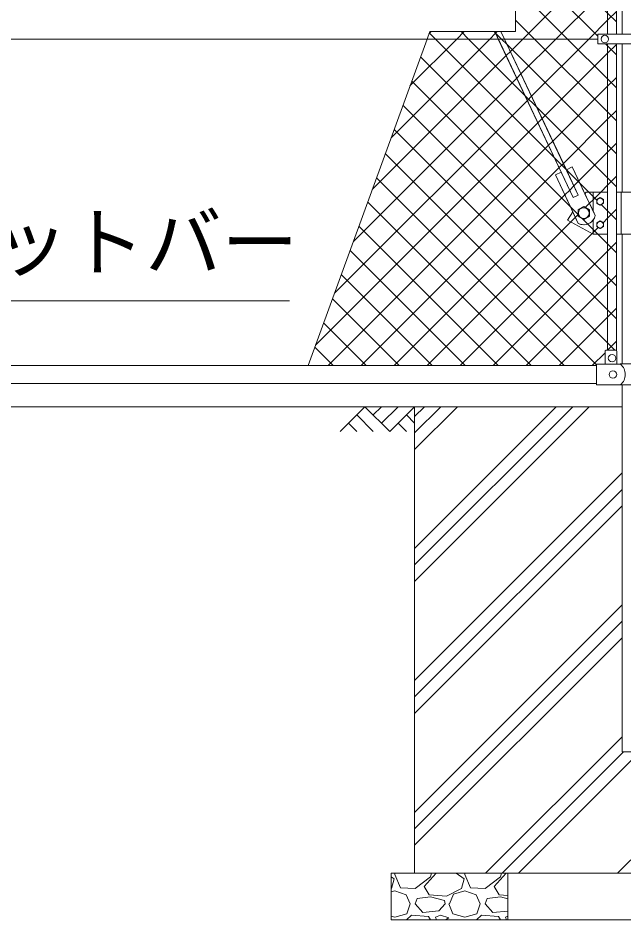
# Model space of a CAD drawing. Units: millimetres, scale not verified. Extents: x -10500 to 10500, y -7425 to 7425.
# Drawn here: x -7934 to -6636, y -3825 to -1892 of the extents above; entities that cross this region are included whole.
import ezdxf
from ezdxf.enums import TextEntityAlignment as Align

# ---------------------------------------------------------------- set-up
doc = ezdxf.new("R2010")
doc.units = ezdxf.units.MM
doc.header["$LTSCALE"] = 30
for name, color, linetype, lineweight in [('0-2_D-STR-TXT', 7, 'Continuous', 9), ('0-3_D-DCR-HCH', 7, 'Continuous', 9), ('0-4_D-STR1', 1, 'Continuous', 9), ('0-5_D-STR4', 7, 'Continuous', 9), ('0-6_D-BGD', 7, 'Continuous', 9), ('0-A_D-STR3', 3, 'Continuous', 9), ('0-B_D-STR2', 7, 'Continuous', 9)]:
    doc.layers.add(name, color=color, linetype=linetype, lineweight=lineweight)
doc.styles.add('ＭＳ ゴシック', font='')
doc.styles.get('ＭＳ ゴシック').set_extended_font_data('MS Gothic')

msp = doc.modelspace()

# ---------------------------------------------------------------- linework, layer by layer
at = {"layer": '0-2_D-STR-TXT'}
msp.add_line((-7352.7, -2498.32), (-8555, -2498.32), dxfattribs=at)
at = {"layer": '0-3_D-DCR-HCH'}
for p, q in [((-7190.64, -2725.05), (-7243.85, -2778.26)), ((-7190.64, -2725.05), (-7137.43, -2778.26)), ((-7172.91, -2742.79), (-7155.17, -2725.05)), ((-7155.17, -2760.52), (-7119.69, -2725.05)), ((-7137.43, -2778.26), (-7084.22, -2725.05)), ((-7084.22, -2816.56), (-6992.7, -2725.05)), ((-7084.22, -3099.41), (-6709.86, -2725.05)), ((-7084.22, -2781.21), (-7028.06, -2725.05)), ((-7084.22, -3064.05), (-6745.22, -2725.05)), ((-7084.22, -2745.85), (-7063.41, -2725.05)), ((-7084.22, -3028.7), (-6780.57, -2725.05)), ((-7208.38, -2742.79), (-7172.74, -2778.26)), ((-7101.96, -2742.79), (-7084.22, -2760.44)), ((-7226.12, -2760.52), (-7208.3, -2778.26)), ((-7119.69, -2760.52), (-7101.87, -2778.26)), ((-7084.22, -3311.54), (-6639.47, -2866.79)), ((-7084.22, -3346.89), (-6639.47, -2902.14)), ((-7084.22, -3382.25), (-6639.47, -2937.5)), ((-7084.22, -3594.38), (-6639.47, -3149.63)), ((-7084.22, -3629.74), (-6639.47, -3184.99)), ((-7084.22, -3665.09), (-6639.47, -3220.34)), ((-6649.2, -3725.05), (-6134.22, -3210.07)), ((-6932.04, -3725.05), (-6639.47, -3432.47)), ((-6896.69, -3725.05), (-6636.69, -3465.05)), ((-6861.33, -3725.05), (-6601.33, -3465.05)), ((-7126.44, -3725.05), (-7126.57, -3727.79)), ((-7126.57, -3727.79), (-7114.57, -3756.29)), ((-7063.57, -3753.29), (-7038.15, -3725.05)), ((-7050.07, -3732.29), (-7047.75, -3725.05)), ((-6995.03, -3725.05), (-6978.07, -3736.79)), ((-6976.44, -3725.05), (-6976.57, -3727.79)), ((-6976.57, -3727.79), (-6964.57, -3756.29)), ((-6913.57, -3753.29), (-6888.15, -3725.05)), ((-6900.07, -3732.29), (-6897.75, -3725.05)), ((-7134.22, -3732.53), (-7128.07, -3736.79)), ((-7128.07, -3736.79), (-7134.07, -3757.79)), ((-7083.07, -3757.79), (-7050.07, -3732.29)), ((-6978.07, -3736.79), (-6984.07, -3757.79)), ((-6933.07, -3757.79), (-6900.07, -3732.29)), ((-7134.07, -3757.79), (-7134.22, -3757.87)), ((-7134.22, -3764.68), (-7126.57, -3762.29)), ((-7126.57, -3762.29), (-7102.57, -3771.29)), ((-7114.57, -3756.29), (-7083.07, -3757.79)), ((-7053.07, -3771.29), (-7063.57, -3753.29)), ((-6984.07, -3757.79), (-7015.57, -3774.29)), ((-7000.57, -3769.79), (-6976.57, -3762.29)), ((-6976.57, -3762.29), (-6952.57, -3771.29)), ((-6964.57, -3756.29), (-6933.07, -3757.79)), ((-6903.07, -3771.29), (-6913.57, -3753.29)), ((-7102.57, -3771.29), (-7093.57, -3790.79)), ((-7083.07, -3790.79), (-7078.57, -3778.79)), ((-7050.07, -3775.79), (-7078.57, -3778.79)), ((-7015.57, -3774.29), (-7053.07, -3771.29)), ((-7020.07, -3783.29), (-7050.07, -3775.79)), ((-7018.57, -3790.79), (-7020.07, -3783.29)), ((-7009.57, -3790.79), (-7000.57, -3769.79)), ((-6952.57, -3771.29), (-6943.57, -3790.79)), ((-6933.07, -3790.79), (-6928.57, -3778.79)), ((-6900.07, -3775.79), (-6928.57, -3778.79)), ((-6884.22, -3772.8), (-6903.07, -3771.29)), ((-6884.22, -3779.75), (-6900.07, -3775.79)), ((-7101.07, -3811.79), (-7093.57, -3790.79)), ((-7066.57, -3808.79), (-7083.07, -3790.79)), ((-7032.07, -3805.79), (-7066.57, -3808.79)), ((-7018.57, -3790.79), (-7032.07, -3805.79)), ((-7011.07, -3790.79), (-7002.07, -3811.79)), ((-6951.07, -3811.79), (-6943.57, -3790.79)), ((-6916.57, -3808.79), (-6933.07, -3790.79)), ((-6884.22, -3805.98), (-6916.57, -3808.79)), ((-7134.22, -3817.04), (-7126.57, -3819.29)), ((-7126.57, -3819.29), (-7101.07, -3811.79)), ((-7090.57, -3814.79), (-7101.8, -3825.05)), ((-7054.57, -3817.79), (-7090.57, -3814.79)), ((-7050.13, -3825.05), (-7054.57, -3817.79)), ((-7029.07, -3814.79), (-7039.57, -3819.29)), ((-7039.57, -3819.29), (-7037.26, -3825.05)), ((-7011.07, -3820.79), (-7029.07, -3814.79)), ((-7018.16, -3825.05), (-7011.07, -3820.79)), ((-7002.07, -3811.79), (-6976.57, -3819.29)), ((-6976.57, -3819.29), (-6951.07, -3811.79)), ((-6940.57, -3814.79), (-6951.8, -3825.05)), ((-6904.57, -3817.79), (-6940.57, -3814.79)), ((-6900.13, -3825.05), (-6904.57, -3817.79)), ((-6884.22, -3817), (-6889.57, -3819.29)), ((-6889.57, -3819.29), (-6887.26, -3825.05))]:
    msp.add_line(p, q, dxfattribs=at)
for points in [[(-6578.97, -3465.05), (-6639.47, -3465.05), (-6639.47, -2725.05), (-7084.22, -2725.05), (-7084.22, -3725.05), (-6134.22, -3725.05), (-6134.22, -2725.05), (-6578.97, -2725.05)], [(-7134.22, -3725.05), (-7134.22, -3825.05), (-6884.22, -3825.05), (-6884.22, -3725.05)]]:
    msp.add_lwpolyline(points, close=True, dxfattribs=at)
at = {"layer": '0-4_D-STR1'}
for p, q in [((-6639.47, -1926.75), (-6639.47, -1210.55)), ((-6639.47, -2265.05), (-6639.47, -1947.35)), ((-6639.47, -2633.45), (-6639.47, -2355.05)), ((-8524.22, -2636.95), (-6694.22, -2636.95)), ((-8524.22, -2675.05), (-6694.22, -2675.05))]:
    msp.add_line(p, q, dxfattribs=at)
msp.add_lwpolyline([(-6578.97, -3465.05), (-6639.47, -3465.05), (-6639.47, -2678.45)], dxfattribs=at)
at = {"layer": '0-5_D-STR4'}
for p, q in [((-6639.47, -2725.05), (-7084.22, -2725.05)), ((-7084.22, -2725.05), (-7084.22, -3725.05)), ((-7134.22, -3725.05), (-6084.22, -3725.05)), ((-7134.22, -3725.05), (-7134.22, -3825.05)), ((-7134.22, -3825.05), (-6084.22, -3825.05))]:
    msp.add_line(p, q, dxfattribs=at)
at = {"layer": '0-6_D-BGD'}
msp.add_line((-7084.22, -2725.05), (-8134.22, -2725.05), dxfattribs=at)
at = {"layer": '0-A_D-STR3'}
for p, q in [((-6670.72, -1926.75), (-6670.72, -1210.55)), ((-6651.72, -1926.75), (-6651.72, -1210.55)), ((-6912.5, -1920.96), (-6744.3, -2276.46)), ((-6899.23, -1920.96), (-6733.45, -2271.33)), ((-6691.72, -1926.75), (-6526.72, -1926.75)), ((-6691.72, -1926.75), (-6691.72, -1947.35)), ((-6691.72, -1937.05), (-8527.22, -1937.05)), ((-6691.72, -1947.35), (-6526.72, -1947.35)), ((-6670.72, -2603.95), (-6670.72, -1947.35)), ((-6651.72, -2604.63), (-6651.72, -1947.35)), ((-6782.62, -2228.21), (-6769.96, -2222.22)), ((-6759.11, -2217.09), (-6746.46, -2211.1)), ((-6697.27, -2315.05), (-6746.46, -2211.1)), ((-6733.43, -2332.16), (-6782.62, -2228.21)), ((-6744.3, -2276.46), (-6733.45, -2271.33)), ((-6701.77, -2265.05), (-6701.77, -2305.56)), ((-6576.67, -2265.05), (-6651.72, -2265.05)), ((-6641.77, -2265.05), (-6641.77, -2355.05)), ((-6701.77, -2325.05), (-6701.77, -2355.05)), ((-6701.77, -2355.05), (-6670.72, -2355.05)), ((-6651.72, -2355.05), (-6576.67, -2355.05)), ((-6676.22, -2633.95), (-6676.22, -2605.95)), ((-6653.22, -2603.95), (-6674.22, -2603.95)), ((-6651.22, -2633.95), (-6651.22, -2605.95)), ((-6694.22, -2633.95), (-6643.02, -2633.95)), ((-6694.22, -2677.95), (-6694.22, -2633.95)), ((-6643.02, -2633.45), (-6644.02, -2633.95)), ((-6643.02, -2633.45), (-6575.42, -2633.45)), ((-6694.22, -2677.95), (-6643.02, -2677.95)), ((-6643.02, -2678.45), (-6644.02, -2677.95))]:
    msp.add_line(p, q, dxfattribs=at)
for points in [[(-6670.72, -2265.05), (-6716.77, -2265.05), (-6719.2, -2268.7)], [(-6745.09, -2307.53), (-6756.77, -2325.05), (-6701.77, -2355.05)], [(-6643.02, -2678.45), (-6575.42, -2678.45), (-6574.42, -2677.95)]]:
    msp.add_lwpolyline(points, dxfattribs=at)
for points in [[(-6686.77, -2276.95), (-6679.75, -2281), (-6679.75, -2289.1), (-6686.77, -2293.15), (-6693.78, -2289.1), (-6693.78, -2281)], [(-6721.77, -2296.19), (-6709.77, -2303.12), (-6709.77, -2316.98), (-6721.77, -2323.91), (-6733.77, -2316.98), (-6733.77, -2303.12)], [(-6686.77, -2343.15), (-6679.75, -2339.1), (-6679.75, -2331), (-6686.77, -2326.95), (-6693.78, -2331), (-6693.78, -2339.1)]]:
    msp.add_lwpolyline(points, close=True, dxfattribs=at)
for centre, radius in [((-6676.72, -1937.05), 8), ((-6686.77, -2285.05), 7.03), ((-6721.77, -2310.05), 11.5), ((-6686.77, -2335.05), 7.03), ((-6661.22, -2620.95), 8), ((-6659.22, -2655.95), 8)]:
    msp.add_circle(centre, radius, dxfattribs=at)
for centre, radius, start, end in [((-6721.77, -2310.05), 25, 242.19074, 348.45095), ((-6674.22, -2605.95), 2, 90, 180), ((-6653.22, -2605.95), 2, 0, 90), ((-6661.6, -2655.95), 28.8, 310.19176, 49.80824)]:
    msp.add_arc(centre, radius, start, end, dxfattribs=at)
at = {"layer": '0-B_D-STR2'}
for p, q in [((-6691.72, -1930.93), (-6867.75, -1754.91)), ((-6852.49, -1937.05), (-6670.72, -1755.27)), ((-6756.31, -1937.05), (-6867.75, -1825.62)), ((-6781.78, -1937.05), (-6670.72, -1825.98)), ((-6670.72, -1896.69), (-6651.72, -1877.69)), ((-6827.02, -1937.05), (-6867.75, -1896.33)), ((-6711.07, -1937.05), (-6670.72, -1896.69)), ((-7053.71, -1926.13), (-7048.54, -1920.96)), ((-6879.05, -1963.6), (-6852.49, -1937.05)), ((-6856.34, -2011.6), (-6781.78, -1937.05)), ((-6833.63, -2059.6), (-6711.07, -1937.05)), ((-6670.72, -2093.35), (-6827.02, -1937.05)), ((-6670.72, -2022.64), (-6756.31, -1937.05)), ((-6888.06, -1972.62), (-6879.05, -1963.6)), ((-7175.1, -2259.65), (-6888.06, -1972.62)), ((-7215.56, -2370.83), (-6865.35, -2020.62)), ((-6670.72, -2446.91), (-7090.47, -2027.15)), ((-6865.35, -2020.62), (-6856.34, -2011.6)), ((-6670.72, -2038.12), (-6651.72, -2019.12)), ((-6651.72, -2041.64), (-6670.72, -2022.64)), ((-6788.21, -2155.6), (-6670.72, -2038.12)), ((-6842.64, -2068.61), (-6833.63, -2059.6)), ((-7256.03, -2482), (-6842.64, -2068.61)), ((-6670.72, -2517.62), (-7109.34, -2078.99)), ((-6670.72, -2108.83), (-6651.72, -2089.83)), ((-6651.72, -2112.35), (-6670.72, -2093.35)), ((-6765.49, -2203.6), (-6670.72, -2108.83)), ((-7269.55, -2636.95), (-6797.22, -2164.61)), ((-6797.22, -2164.61), (-6788.21, -2155.6)), ((-6694.22, -2635.54), (-7147.08, -2182.68)), ((-6774.51, -2212.61), (-6765.49, -2203.6)), ((-7198.84, -2636.95), (-6774.51, -2212.61)), ((-6763.52, -2636.95), (-7165.95, -2234.52)), ((-6689.82, -2278.71), (-6690.73, -2279.24)), ((-6682.81, -2279.24), (-6683.71, -2278.71)), ((-6834.23, -2636.95), (-7184.82, -2286.36)), ((-6693.78, -2284.53), (-6693.78, -2285.57)), ((-6690.73, -2290.86), (-6689.82, -2291.39)), ((-6683.71, -2291.39), (-6682.81, -2290.86)), ((-6679.75, -2285.57), (-6679.75, -2284.53)), ((-6904.94, -2636.95), (-7203.69, -2338.2)), ((-6713.42, -2333.5), (-6724.71, -2322.21)), ((-6693.78, -2334.53), (-6693.78, -2335.57)), ((-6689.82, -2328.71), (-6690.73, -2329.24)), ((-6682.81, -2329.24), (-6683.71, -2328.71)), ((-6679.75, -2335.57), (-6679.75, -2334.53)), ((-6690.73, -2340.86), (-6689.82, -2341.39)), ((-6683.71, -2341.39), (-6682.81, -2340.86)), ((-6670.72, -2391.67), (-6651.72, -2372.67)), ((-6975.65, -2636.95), (-7222.56, -2390.04)), ((-6916, -2636.95), (-6670.72, -2391.67)), ((-7046.36, -2636.95), (-7241.43, -2441.89)), ((-6670.72, -2462.38), (-6651.72, -2443.38)), ((-6651.72, -2465.91), (-6670.72, -2446.91)), ((-6845.29, -2636.95), (-6670.72, -2462.38)), ((-7117.07, -2636.95), (-7260.29, -2493.73)), ((-6670.72, -2533.09), (-6651.72, -2514.09)), ((-6651.72, -2536.62), (-6670.72, -2517.62)), ((-7187.78, -2636.95), (-7279.16, -2545.57)), ((-6774.58, -2636.95), (-6670.72, -2533.09)), ((-7258.5, -2636.95), (-7298.03, -2597.41)), ((-6703.87, -2636.95), (-6676.22, -2609.3))]:
    msp.add_line(p, q, dxfattribs=at)
for points in [[(-6670.72, -1210.35), (-6691.72, -1210.35), (-6691.72, -1200.05), (-6789.43, -1200.05), (-6956.6, -1659.33), (-6867.75, -1659.33), (-6867.75, -1920.96), (-6899.23, -1920.96), (-6891.61, -1937.05), (-6691.72, -1937.05), (-6691.72, -1926.75), (-6670.72, -1926.75)], [(-6651.72, -1210.35), (-6670.72, -1210.35), (-6670.72, -1926.75), (-6651.72, -1926.75)], [(-6912.5, -1920.96), (-7051.82, -1920.96), (-7057.68, -1937.05), (-6904.89, -1937.05)], [(-6899.23, -1920.96), (-6912.5, -1920.96), (-6904.89, -1937.05), (-6891.61, -1937.05)], [(-6891.61, -1937.05), (-6904.89, -1937.05), (-6744.3, -2276.46), (-6733.45, -2271.33)], [(-6670.72, -1947.35), (-6691.72, -1947.35), (-6691.72, -1937.05), (-6891.61, -1937.05), (-6759.11, -2217.09), (-6746.46, -2211.1), (-6719.2, -2268.7), (-6716.77, -2265.05), (-6670.72, -2265.05)], [(-6701.77, -2265.05), (-6716.77, -2265.05), (-6719.2, -2268.7), (-6701.77, -2305.56)], [(-6721.77, -2296.19), (-6709.77, -2303.12), (-6709.77, -2316.98), (-6721.77, -2323.91), (-6733.77, -2316.98), (-6733.77, -2303.12)]]:
    msp.add_lwpolyline(points, close=True, dxfattribs=at)
for points in [[(-6651.72, -1900.22), (-6670.72, -1881.22), (-6867.75, -1684.2)], [(-7134.63, -2148.48), (-6923.2, -1937.05), (-6910.77, -1924.62), (-6907.12, -1920.96)], [(-7094.17, -2037.3), (-6993.92, -1937.05), (-6977.83, -1920.96)], [(-6693.78, -2282.42), (-6701.77, -2274.44), (-6711.16, -2265.05), (-6729.72, -2246.49), (-6759.11, -2217.09), (-6784.31, -2191.9), (-7039.16, -1937.05), (-7052.74, -1923.47)], [(-6651.72, -2253.78), (-6670.72, -2234.78), (-6822.61, -2082.88), (-6847.81, -2057.68), (-6968.45, -1937.05), (-6984.53, -1920.96)], [(-6651.72, -2183.07), (-6670.72, -2164.07), (-6886.12, -1948.67), (-6897.73, -1937.05), (-6911.31, -1923.47), (-6913.82, -1920.96)], [(-6701.77, -2355.05), (-6756.77, -2325.05), (-6745.09, -2307.53), (-6782.62, -2228.21), (-6769.96, -2222.22), (-6904.89, -1937.05), (-7057.68, -1937.05), (-7312.42, -2636.95), (-6694.22, -2636.95), (-6694.22, -2633.95), (-6676.22, -2633.95), (-6676.22, -2605.95)], [(-7296.49, -2593.18), (-6819.93, -2116.61), (-6810.92, -2107.6), (-6670.72, -1967.41), (-6651.72, -1948.41)], [(-6651.72, -1970.93), (-6670.72, -1951.93), (-6675.3, -1947.35)], [(-6670.72, -1947.35), (-6670.72, -2265.05), (-6670.72, -2603.95), (-6653.22, -2603.95)], [(-6651.72, -2604.63), (-6651.72, -1947.35), (-6670.72, -1947.35)], [(-6733.77, -2313.15), (-6750.2, -2296.71), (-7071.61, -1975.31)], [(-6655.1, -2603.95), (-6670.72, -2588.33), (-7128.21, -2130.84)], [(-7128.13, -2636.95), (-6762.31, -2271.13), (-6751.8, -2260.61), (-6742.78, -2251.6), (-6732.27, -2241.09), (-6670.72, -2179.54), (-6651.72, -2160.54)], [(-6759.11, -2217.09), (-6733.45, -2271.33), (-6744.3, -2276.46), (-6769.96, -2222.22), (-6782.62, -2228.21), (-6733.43, -2332.16)], [(-6697.27, -2315.05), (-6746.46, -2211.1), (-6759.11, -2217.09)], [(-6718.53, -2298.06), (-6709.56, -2289.09), (-6701.77, -2281.3), (-6685.52, -2265.05), (-6670.72, -2250.25), (-6651.72, -2231.25)], [(-6701.77, -2265.05), (-6701.77, -2305.56), (-6697.27, -2315.05)], [(-6701.77, -2325.05), (-6701.77, -2355.05), (-6670.72, -2355.05), (-6670.72, -2265.05), (-6701.77, -2265.05)], [(-6693.78, -2284.53), (-6693.78, -2281), (-6690.73, -2279.24)], [(-6689.82, -2278.71), (-6686.77, -2276.95), (-6683.71, -2278.71)], [(-6682.81, -2279.24), (-6679.75, -2281), (-6679.75, -2284.53)], [(-6690.73, -2290.86), (-6693.78, -2289.1), (-6693.78, -2285.57)], [(-6683.71, -2291.39), (-6686.77, -2293.15), (-6689.82, -2291.39)], [(-6651.72, -2324.49), (-6670.72, -2305.49), (-6684.41, -2291.79)], [(-6679.75, -2285.57), (-6679.75, -2289.1), (-6682.81, -2290.86)], [(-7057.42, -2636.95), (-6749.49, -2329.02), (-6739.6, -2319.13), (-6733.77, -2313.3)], [(-6733.43, -2332.16), (-6745.09, -2307.53), (-6756.77, -2325.05)], [(-6680.39, -2330.63), (-6670.72, -2320.96), (-6651.72, -2301.96)], [(-6756.77, -2325.05), (-6701.77, -2355.05), (-6701.77, -2325.05)], [(-6651.72, -2395.2), (-6670.72, -2376.2), (-6691.87, -2355.05), (-6701.77, -2345.15), (-6713.4, -2333.52)], [(-6693.78, -2334.53), (-6693.78, -2331), (-6690.73, -2329.24)], [(-6690.73, -2340.86), (-6693.78, -2339.1), (-6693.78, -2335.57)], [(-6689.82, -2328.71), (-6686.77, -2326.95), (-6683.71, -2328.71)], [(-6682.81, -2329.24), (-6679.75, -2331), (-6679.75, -2334.53)], [(-6679.75, -2335.57), (-6679.75, -2339.1), (-6682.81, -2340.86)], [(-6986.71, -2636.95), (-6703.74, -2353.98), (-6701.77, -2352.01), (-6690.66, -2340.9)], [(-6674.22, -2603.95), (-6670.72, -2603.95), (-6670.72, -2355.05), (-6701.77, -2355.05)], [(-6683.71, -2341.39), (-6686.77, -2343.15), (-6689.82, -2341.39)], [(-6670.87, -2603.95), (-6670.72, -2603.8), (-6651.72, -2584.8)]]:
    msp.add_lwpolyline(points, dxfattribs=at)
for centre, radius, start, end in [((-6686.77, -2285.05), 7.03, 124.2591, 175.7409), ((-6686.77, -2285.05), 7.03, 115.7409, 124.2591), ((-6686.77, -2285.05), 7.03, 64.2591, 115.7409), ((-6686.77, -2285.05), 7.03, 55.7409, 64.2591), ((-6686.77, -2285.05), 7.03, 4.2591, 55.7409), ((-6721.77, -2310.05), 11.5, 0, 180), ((-6721.77, -2310.05), 11.5, 0, 180), ((-6686.77, -2285.05), 7.03, 175.7409, 180), ((-6686.77, -2285.05), 7.03, 180, 184.2591), ((-6686.77, -2285.05), 7.03, 184.2591, 235.7409), ((-6686.77, -2285.05), 7.03, 235.7409, 244.2591), ((-6686.77, -2285.05), 7.03, 244.2591, 295.7409), ((-6686.77, -2285.05), 7.03, 295.7409, 304.2591), ((-6686.77, -2285.05), 7.03, 304.2591, 355.7409), ((-6686.77, -2285.05), 7.03, 0, 4.2591), ((-6686.77, -2285.05), 7.03, 355.7409, 0), ((-6721.77, -2310.05), 25, 242.19074, 348.45095), ((-6721.77, -2310.05), 11.5, 180, 0), ((-6721.77, -2310.05), 11.5, 180, 0), ((-6721.77, -2310.05), 25, 323.1301, 348.45095), ((-6721.77, -2310.05), 25, 242.19074, 323.1301), ((-6686.77, -2335.05), 7.03, 175.7409, 180), ((-6686.77, -2335.05), 7.03, 180, 184.2591), ((-6686.77, -2335.05), 7.03, 124.2591, 175.7409), ((-6686.77, -2335.05), 7.03, 184.2591, 235.7409), ((-6686.77, -2335.05), 7.03, 115.7409, 124.2591), ((-6686.77, -2335.05), 7.03, 64.2591, 115.7409), ((-6686.77, -2335.05), 7.03, 55.7409, 64.2591), ((-6686.77, -2335.05), 7.03, 4.2591, 55.7409), ((-6686.77, -2335.05), 7.03, 304.2591, 355.7409), ((-6686.77, -2335.05), 7.03, 0, 4.2591), ((-6686.77, -2335.05), 7.03, 355.7409, 0), ((-6686.77, -2335.05), 7.03, 235.7409, 244.2591), ((-6686.77, -2335.05), 7.03, 244.2591, 295.7409), ((-6686.77, -2335.05), 7.03, 295.7409, 304.2591), ((-6674.22, -2605.95), 2, 90, 180), ((-6653.22, -2605.95), 2, 41.40962, 90)]:
    msp.add_arc(centre, radius, start, end, dxfattribs=at)

# ---------------------------------------------------------------- texts
at = {"layer": '0-2_D-STR-TXT', "style": 'ＭＳ ゴシック'}
msp.add_text('ネットバー', height=120.3, dxfattribs=at).set_placement((-8154.1, -2468.44), align=Align.BOTTOM_LEFT)

doc.saveas('drawing.dxf')
